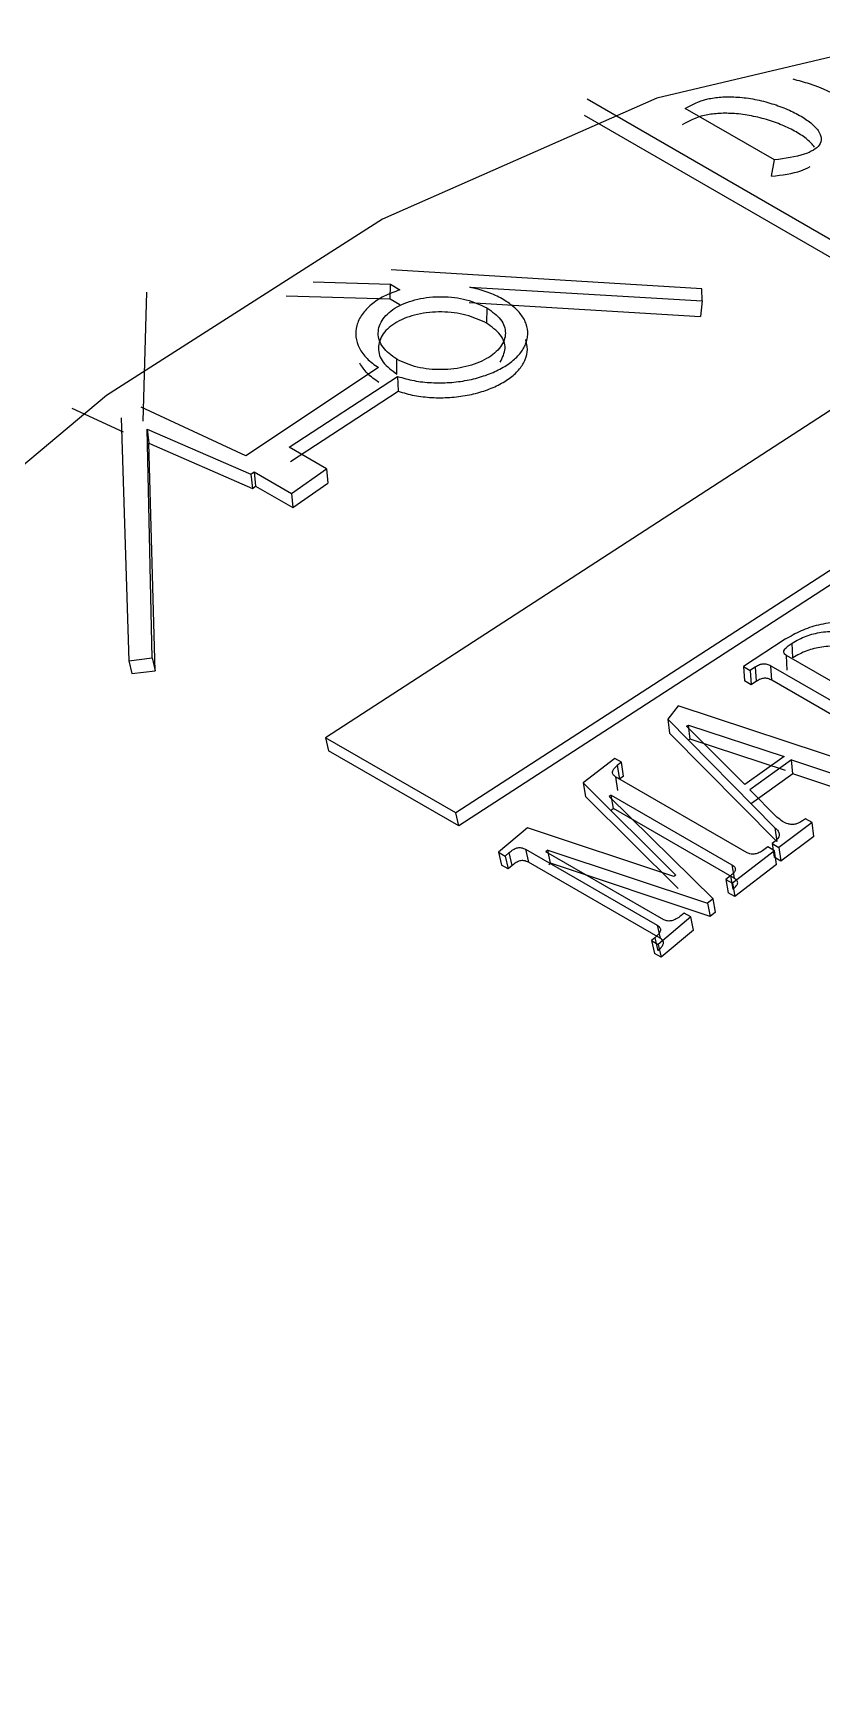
# Model space of a CAD drawing. Header units: millimetres. Extents: x 15 to 1192, y 5 to 836.
# Drawn here: x 565.91 to 570.19, y 536.92 to 545.87 of the extents above; entities that cross this region are included whole.
import ezdxf

# ---------------------------------------------------------------- set-up
doc = ezdxf.new("R2010")
doc.units = ezdxf.units.MM

msp = doc.modelspace()

# ---------------------------------------------------------------- linework, layer by layer
at = {"color": 7, "linetype": 'Continuous', "lineweight": 25}
for p, q in [((570.6255, 544.5257), (568.915, 545.5132)), ((569.9312, 545.1833), (569.447, 545.4628)), ((570.6116, 544.4377), (568.9011, 545.4251)), ((569.9149, 545.0945), (569.9312, 545.1833)), ((569.5384, 544.4848), (567.8525, 544.5868)), ((566.5261, 544.4669), (566.5061, 543.7669)), ((567.43, 544.5216), (567.8496, 544.5102)), ((567.8484, 544.4279), (567.8496, 544.5102)), ((567.8496, 544.5102), (567.9007, 544.4789)), ((568.2793, 544.4933), (569.539, 544.4192)), ((569.539, 544.4192), (569.5384, 544.4848)), ((567.8484, 544.4279), (567.2838, 544.4445)), ((567.8995, 544.3967), (567.8484, 544.4279)), ((568.2765, 544.4101), (569.5312, 544.3336)), ((568.3722, 544.3815), (568.3699, 544.2985)), ((569.539, 544.4192), (569.5312, 544.3336)), ((567.8845, 544.0216), (567.8829, 544.1023)), ((567.7845, 544.0569), (567.064, 543.5794)), ((567.2997, 543.6251), (567.8882, 544.009)), ((567.3067, 543.5479), (567.8904, 543.9287)), ((567.8882, 544.009), (567.8904, 543.9287)), ((566.1222, 543.8363), (566.3989, 543.7085)), ((567.064, 543.5794), (566.4976, 543.843)), ((570.3306, 543.8881), (567.4971, 542.0501)), ((566.3896, 543.784), (566.4304, 542.4673)), ((566.53, 543.7232), (567.0919, 543.4784)), ((566.5567, 542.4832), (566.53, 543.7232)), ((566.53, 543.7232), (566.5392, 543.6476)), ((566.5731, 542.4133), (566.5392, 543.6476)), ((566.5392, 543.6476), (567.1006, 543.4024)), ((567.502, 543.5083), (567.2997, 543.6251)), ((567.0919, 543.4784), (567.1096, 543.4911)), ((567.0919, 543.4784), (567.1006, 543.4024)), ((567.1096, 543.4911), (567.3118, 543.3743)), ((567.1096, 543.4911), (567.1181, 543.4149)), ((567.3118, 543.3743), (567.502, 543.5083)), ((567.502, 543.5083), (567.509, 543.4311)), ((571.0377, 543.4799), (568.2043, 541.6419)), ((567.1006, 543.4024), (567.1181, 543.4149)), ((567.1181, 543.4149), (567.3204, 543.2982)), ((567.3204, 543.2982), (567.509, 543.4311)), ((571.0305, 543.3946), (568.2201, 541.5714)), ((567.3118, 543.3743), (567.3204, 543.2982)), ((569.9902, 542.5837), (569.7636, 542.436)), ((570.711, 542.0832), (569.997, 542.4954)), ((570.0012, 542.4163), (569.997, 542.4954)), ((570.0306, 542.4839), (570.027, 542.5634)), ((566.4304, 542.4673), (566.5567, 542.4832)), ((566.4304, 542.4673), (566.4473, 542.3978)), ((566.4473, 542.3978), (566.5731, 542.4133)), ((566.5567, 542.4832), (566.5731, 542.4133)), ((569.7636, 542.436), (569.7997, 542.4152)), ((569.7636, 542.436), (569.7691, 542.3578)), ((569.8288, 542.4346), (569.7997, 542.4152)), ((569.7997, 542.4152), (569.8052, 542.337)), ((569.834, 542.3562), (569.8288, 542.4346)), ((569.9123, 542.4402), (570.6262, 542.028)), ((569.9172, 542.3615), (569.9123, 542.4402)), ((569.8052, 542.337), (569.7691, 542.3578)), ((569.834, 542.3562), (569.8052, 542.337)), ((570.6311, 541.9494), (569.9172, 542.3615)), ((569.4094, 542.2225), (569.3539, 542.1501)), ((570.4104, 541.8911), (569.4094, 542.2225)), ((569.3539, 542.1501), (569.9344, 541.5618)), ((569.3539, 542.1501), (569.3627, 542.0741)), ((568.2043, 541.6419), (567.4971, 542.0501)), ((567.4971, 542.0501), (567.513, 541.9796)), ((569.9448, 541.487), (569.3627, 542.0741)), ((569.4541, 542.1135), (569.4658, 542.1189)), ((569.7707, 541.7954), (569.4541, 542.1135)), ((569.4658, 542.1189), (569.9834, 541.9485)), ((569.4744, 542.0428), (569.4658, 542.1189)), ((568.2201, 541.5714), (567.513, 541.9796)), ((569.4744, 542.0428), (569.4628, 542.0374)), ((569.9912, 541.8718), (569.4744, 542.0428)), ((569.0652, 541.9373), (568.8938, 541.8048)), ((569.1013, 541.9165), (569.0652, 541.9373)), ((569.1013, 541.9165), (569.0792, 541.8996)), ((569.0792, 541.8996), (569.0905, 541.8256)), ((569.1124, 541.8423), (569.1013, 541.9165)), ((569.9834, 541.9485), (569.7707, 541.7954)), ((570.0231, 541.9302), (569.7981, 541.7682)), ((570.0231, 541.9302), (570.3052, 541.8369)), ((570.0309, 541.8535), (570.0231, 541.9302)), ((568.8938, 541.8048), (569.3959, 541.3052)), ((568.8938, 541.8048), (568.9064, 541.7316)), ((569.7834, 541.4261), (569.0695, 541.8383)), ((569.0695, 541.8383), (569.0812, 541.7645)), ((569.1124, 541.8423), (569.0905, 541.8256)), ((570.0309, 541.8535), (569.8077, 541.6928)), ((570.3125, 541.76), (570.0309, 541.8535)), ((569.4097, 541.2331), (568.9064, 541.7316)), ((569.0456, 541.7387), (569.0357, 541.731)), ((569.5986, 541.1761), (569.0357, 541.731)), ((569.0456, 541.7387), (569.6998, 541.3611)), ((569.058, 541.6655), (569.0456, 541.7387)), ((569.9452, 541.6198), (569.7981, 541.7682)), ((568.2201, 541.5714), (568.2043, 541.6419)), ((569.058, 541.6655), (569.0482, 541.6578)), ((569.7122, 541.2879), (569.058, 541.6655)), ((570.0995, 541.6107), (570.0843, 541.5996)), ((570.1356, 541.5899), (570.0995, 541.6107)), ((568.5916, 541.561), (568.4347, 541.4293)), ((569.3857, 541.297), (568.5916, 541.561)), ((569.9344, 541.5618), (569.9448, 541.487)), ((570.1356, 541.5899), (569.9553, 541.4555)), ((570.145, 541.5145), (569.9663, 541.3811)), ((570.145, 541.5145), (570.1356, 541.5899)), ((568.4347, 541.4293), (568.4708, 541.4084)), ((568.4347, 541.4293), (568.451, 541.3592)), ((568.4926, 541.4269), (568.4708, 541.4084)), ((568.5087, 541.3567), (568.4926, 541.4269)), ((568.5817, 541.4453), (569.2957, 541.0331)), ((568.5817, 541.4453), (568.5974, 541.3747)), ((568.7018, 541.44), (568.692, 541.4318)), ((569.3312, 541.0628), (568.692, 541.4318)), ((568.7018, 541.44), (569.5691, 541.1522)), ((568.7172, 541.3691), (568.7018, 541.44)), ((569.9314, 541.4372), (569.7043, 541.2607)), ((569.8953, 541.4581), (569.8732, 541.4412)), ((569.9314, 541.4372), (569.8953, 541.4581)), ((569.9344, 541.4878), (569.9193, 541.4763)), ((569.9193, 541.4763), (569.9553, 541.4555)), ((569.9193, 541.4763), (569.9302, 541.402)), ((569.9425, 541.3631), (569.9314, 541.4372)), ((569.9553, 541.4555), (569.9663, 541.3811)), ((568.4871, 541.3384), (568.451, 541.3592)), ((568.4708, 541.4084), (568.4871, 541.3384)), ((568.5087, 541.3567), (568.4871, 541.3384)), ((569.3114, 540.9625), (568.5974, 541.3747)), ((568.7172, 541.3691), (568.7074, 541.361)), ((569.5832, 541.0803), (568.7172, 541.3691)), ((569.6998, 541.3611), (569.7122, 541.2879)), ((569.9425, 541.3631), (569.7173, 541.188)), ((569.9663, 541.3811), (569.9302, 541.402)), ((569.3959, 541.3052), (569.3857, 541.297)), ((569.6938, 541.3018), (569.6682, 541.2816)), ((569.6682, 541.2816), (569.7043, 541.2607)), ((569.6682, 541.2816), (569.6812, 541.2088)), ((569.6938, 541.3018), (569.7065, 541.2288)), ((569.7043, 541.2607), (569.7173, 541.188)), ((569.5986, 541.1761), (569.5691, 541.1522)), ((569.5691, 541.1522), (569.5832, 541.0803)), ((569.6125, 541.104), (569.5986, 541.1761)), ((569.7173, 541.188), (569.6812, 541.2088)), ((569.4784, 541.0779), (569.3009, 540.9292)), ((569.4423, 541.0987), (569.4245, 541.084)), ((569.4784, 541.0779), (569.4423, 541.0987)), ((569.4932, 541.0066), (569.4784, 541.0779)), ((569.6125, 541.104), (569.5832, 541.0803)), ((569.2957, 541.0331), (569.3114, 540.9625)), ((569.4932, 541.0066), (569.3172, 540.8592)), ((569.2825, 540.9651), (569.2648, 540.9501)), ((569.2648, 540.9501), (569.3009, 540.9292)), ((569.2648, 540.9501), (569.2811, 540.88)), ((569.3172, 540.8592), (569.2811, 540.88)), ((569.2825, 540.9651), (569.2987, 540.8949)), ((569.3009, 540.9292), (569.3172, 540.8592))]:
    msp.add_line(p, q, dxfattribs=at)
at = {"color": 7, "linetype": 'Continuous', "lineweight": 25, "flags": 128}
msp.add_lwpolyline([(574.9806, 544.2754), (574.3403, 544.9249), (573.2921, 545.5574), (572.0778, 545.8717), (570.7324, 545.8587), (569.2945, 545.5188), (567.8056, 544.8618), (566.3085, 543.9065), (564.8463, 542.6805), (563.461, 541.2191), (562.1924, 539.5642), (561.0771, 537.7635), (560.1471, 535.8688), (559.4293, 533.9346), (558.9442, 532.0165), (558.7058, 530.1697), (558.721, 528.4474), (558.9893, 526.899), (559.503, 525.5692), (560.2474, 524.4962), (561.201, 523.7108), (562.3363, 523.2357), (562.7816, 523.1438)], dxfattribs=at)
at = {"color": 7, "linetype": 'Continuous', "lineweight": 25}
for points, knots in [([(570.0309, 545.6226), (570.0611, 545.6146), (570.164, 545.5874), (570.3228, 545.5101), (570.4243, 545.4428), (570.4785, 545.4068)], [0, 0, 0, 0, 0.1620358, 0.5531325, 1, 1, 1, 1]), ([(569.447, 545.4628), (569.4836, 545.4826), (569.5363, 545.5111), (569.6398, 545.5258), (569.7228, 545.5263), (569.8142, 545.5158), (569.9074, 545.4933), (569.9946, 545.4626), (570.0702, 545.4256), (570.1314, 545.3849), (570.1723, 545.3423), (570.1898, 545.3006), (570.1786, 545.2643), (570.1449, 545.235), (570.0714, 545.2026), (569.9888, 545.1912), (569.9312, 545.1833)], [0, 0, 0, 0, 0.134542, 0.193535, 0.250578, 0.312527, 0.375442, 0.437225, 0.499996, 0.563142, 0.624522, 0.687267, 0.749351, 0.80528, 0.864037, 1, 1, 1, 1]), ([(570.1492, 545.2531), (570.1373, 545.267), (570.1131, 545.2952), (570.0506, 545.3359), (569.9755, 545.3729), (569.8885, 545.4036), (569.7956, 545.4262), (569.7046, 545.4369), (569.622, 545.4365), (569.5191, 545.422), (569.467, 545.3936), (569.4308, 545.3739)], [0, 0, 0, 0, 0.098481, 0.200099, 0.300906, 0.400243, 0.501098, 0.600225, 0.691304, 0.785404, 1, 1, 1, 1]), ([(569.9149, 545.0945), (569.973, 545.102), (570.0562, 545.1128), (570.1089, 545.1392), (570.1247, 545.1471)], [0, 0, 0, 0, 0.698222, 1, 1, 1, 1]), ([(567.9007, 544.4789), (567.8709, 544.4681), (567.8118, 544.4465), (567.7424, 544.3999), (567.6914, 544.3458), (567.6633, 544.2857), (567.6579, 544.2232), (567.6774, 544.1621), (567.7181, 544.1044), (567.7623, 544.0728), (567.7845, 544.0569)], [0, 0, 0, 0, 0.1262259, 0.250798, 0.3761514, 0.5013374, 0.6263099, 0.7510524, 0.874698, 1, 1, 1, 1]), ([(567.8882, 544.009), (567.9174, 544.0007), (567.9756, 543.9841), (568.0719, 543.9738), (568.1697, 543.9743), (568.2657, 543.9869), (568.3561, 544.01), (568.4362, 544.0431), (568.5033, 544.0842), (568.5535, 544.132), (568.5857, 544.184), (568.5972, 544.2384), (568.5889, 544.293), (568.5598, 544.3455), (568.5126, 544.3939), (568.448, 544.4359), (568.37, 544.4708), (568.3096, 544.4858), (568.2793, 544.4933)], [0, 0, 0, 0, 0.0628856, 0.1251629, 0.1872928, 0.2498199, 0.3125148, 0.3752721, 0.4380066, 0.5007804, 0.5634446, 0.6260205, 0.6884568, 0.7508611, 0.8130643, 0.8751252, 0.9372765, 1, 1, 1, 1]), ([(567.8829, 544.1023), (567.8548, 544.1229), (567.7987, 544.1641), (567.7743, 544.2447), (567.8014, 544.3235), (567.8785, 544.3899), (567.9936, 544.4331), (568.1283, 544.4466), (568.2657, 544.4307), (568.3367, 544.3979), (568.3722, 544.3815)], [0, 0, 0, 0, 0.124446, 0.249311, 0.374514, 0.499985, 0.625462, 0.750659, 0.87534, 1, 1, 1, 1]), ([(568.3722, 544.3815), (568.4003, 544.3612), (568.4566, 544.3205), (568.4808, 544.2432), (568.4538, 544.1675), (568.3766, 544.1023), (568.2616, 544.0578), (568.1268, 544.0412), (567.9893, 544.0539), (567.9183, 544.0862), (567.8829, 544.1023)], [0, 0, 0, 0, 0.124531, 0.249339, 0.374538, 0.500003, 0.625476, 0.750668, 0.875582, 1, 1, 1, 1]), ([(568.3699, 544.2985), (568.3344, 544.3149), (568.2635, 544.3477), (568.1267, 544.3639), (567.9925, 544.3508), (567.8781, 544.308), (567.8017, 544.242), (567.7754, 544.1635), (567.8003, 544.0832), (567.8564, 544.0421), (567.8845, 544.0216)], [0, 0, 0, 0, 0.125132, 0.250008, 0.375008, 0.500015, 0.625014, 0.750022, 0.875083, 1, 1, 1, 1]), ([(568.4443, 544.087), (568.4566, 544.1114), (568.4812, 544.1601), (568.4537, 544.2378), (568.3978, 544.2783), (568.3699, 544.2985)], [0, 0, 0, 0, 0.333334, 0.666667, 1, 1, 1, 1]), ([(567.8904, 543.9287), (567.9194, 543.9204), (567.9773, 543.9038), (568.0734, 543.8933), (568.1708, 543.8934), (568.2665, 543.9057), (568.3564, 543.9285), (568.436, 543.9614), (568.5025, 544.0021), (568.5522, 544.0496), (568.5836, 544.1013), (568.5958, 544.1556), (568.5871, 544.1916), (568.5828, 544.2096)], [0, 0, 0, 0, 0.091306, 0.182062, 0.272883, 0.363563, 0.454481, 0.545403, 0.63632, 0.727242, 0.81816, 0.909082, 1, 1, 1, 1]), ([(567.7868, 543.9766), (567.7642, 543.9924), (567.7194, 544.0239), (567.6951, 544.0627), (567.683, 544.082)], [0, 0, 0, 0, 0.503509, 1, 1, 1, 1]), ([(570.7484, 542.5544), (570.6953, 542.5826), (570.6142, 542.6257), (570.4862, 542.6645), (570.3816, 542.6809), (570.2745, 542.6807), (570.1694, 542.6635), (570.072, 542.6309), (570.0179, 542.5997), (569.9902, 542.5837)], [0, 0, 0, 0, 0.249171, 0.380625, 0.498726, 0.623175, 0.747417, 0.870468, 1, 1, 1, 1]), ([(570.027, 542.5634), (570.0516, 542.577), (570.0983, 542.6029), (570.1855, 542.6246), (570.2772, 542.6296), (570.4572, 542.6035), (570.5711, 542.5405), (570.6616, 542.4905)], [0, 0, 0, 0, 0.132274, 0.251062, 0.373112, 0.502083, 1, 1, 1, 1]), ([(569.997, 542.4954), (569.9933, 542.4981), (569.9866, 542.5029), (569.9817, 542.512), (569.9826, 542.5216), (569.9935, 542.5405), (570.0122, 542.5533), (570.027, 542.5634)], [0, 0, 0, 0, 0.13875, 0.249372, 0.364938, 0.499215, 1, 1, 1, 1]), ([(570.6632, 542.4098), (570.5728, 542.4599), (570.4592, 542.5228), (570.2797, 542.5492), (570.1885, 542.5445), (570.1016, 542.5231), (570.0552, 542.4975), (570.0306, 542.4839)], [0, 0, 0, 0, 0.499279, 0.62783, 0.749975, 0.867904, 1, 1, 1, 1]), ([(569.8288, 542.4346), (569.8359, 542.4388), (569.8457, 542.4447), (569.8605, 542.4496), (569.8705, 542.4514), (569.8806, 542.4513), (569.8957, 542.4484), (569.9054, 542.4436), (569.9123, 542.4402)], [0, 0, 0, 0, 0.292623, 0.407274, 0.505889, 0.606675, 0.719016, 1, 1, 1, 1]), ([(569.9172, 542.3615), (569.9103, 542.3649), (569.9007, 542.3697), (569.8858, 542.3726), (569.8757, 542.3729), (569.8657, 542.3711), (569.8509, 542.3662), (569.8411, 542.3604), (569.834, 542.3562)], [0, 0, 0, 0, 0.280457, 0.392429, 0.492523, 0.591615, 0.706587, 1, 1, 1, 1]), ([(569.0695, 541.8383), (569.0644, 541.8423), (569.057, 541.8481), (569.0532, 541.8582), (569.0531, 541.8687), (569.0608, 541.8836), (569.0726, 541.8939), (569.0792, 541.8996)], [0, 0, 0, 0, 0.243292, 0.353477, 0.463154, 0.702737, 1, 1, 1, 1]), ([(570.0843, 541.5996), (570.0778, 541.5955), (570.0667, 541.5884), (570.0502, 541.5816), (570.037, 541.5794), (570.0223, 541.5789), (569.9998, 541.583), (569.9718, 541.5971), (569.9549, 541.6116), (569.9452, 541.6198)], [0, 0, 0, 0, 0.144745, 0.251021, 0.310682, 0.370722, 0.501147, 0.714633, 1, 1, 1, 1]), ([(569.9344, 541.5618), (569.9406, 541.5557), (569.9515, 541.5451), (569.9584, 541.5291), (569.9568, 541.5167), (569.951, 541.5031), (569.9412, 541.494), (569.9344, 541.4878)], [0, 0, 0, 0, 0.285911, 0.498307, 0.617413, 0.737532, 1, 1, 1, 1]), ([(568.4926, 541.4269), (568.4999, 541.4326), (568.5125, 541.4425), (568.5315, 541.4519), (568.5464, 541.4544), (568.5634, 541.4534), (568.5741, 541.4486), (568.5817, 541.4453)], [0, 0, 0, 0, 0.292688, 0.502391, 0.608765, 0.722175, 1, 1, 1, 1]), ([(569.8732, 541.4412), (569.8656, 541.4361), (569.852, 541.4269), (569.8308, 541.4197), (569.8152, 541.4182), (569.7998, 541.4193), (569.7901, 541.4233), (569.7834, 541.4261)], [0, 0, 0, 0, 0.297583, 0.537225, 0.646842, 0.756929, 1, 1, 1, 1]), ([(568.5974, 541.3747), (568.5898, 541.3781), (568.5791, 541.3829), (568.5622, 541.3839), (568.5473, 541.3815), (568.5285, 541.3721), (568.516, 541.3624), (568.5087, 541.3567)], [0, 0, 0, 0, 0.278922, 0.392643, 0.4991, 0.708146, 1, 1, 1, 1]), ([(569.6998, 541.3611), (569.7059, 541.3569), (569.7146, 541.3509), (569.7196, 541.3405), (569.7198, 541.3332), (569.7168, 541.3259), (569.7091, 541.3151), (569.7002, 541.3073), (569.6938, 541.3018)], [0, 0, 0, 0, 0.2774841, 0.3915325, 0.4983382, 0.5956602, 0.709779, 1, 1, 1, 1]), ([(569.7065, 541.2288), (569.7129, 541.2344), (569.7218, 541.242), (569.7294, 541.2528), (569.7323, 541.26), (569.7321, 541.2673), (569.727, 541.2777), (569.7184, 541.2836), (569.7122, 541.2879)], [0, 0, 0, 0, 0.289119, 0.40295, 0.500191, 0.606555, 0.720759, 1, 1, 1, 1]), ([(569.4245, 541.084), (569.4164, 541.078), (569.4019, 541.0672), (569.3798, 541.0582), (569.3635, 541.0557), (569.352, 541.0561), (569.341, 541.0584), (569.3345, 541.0613), (569.3312, 541.0628)], [0, 0, 0, 0, 0.307565, 0.551207, 0.659769, 0.766731, 0.878304, 1, 1, 1, 1]), ([(569.2957, 541.0331), (569.2991, 541.0307), (569.3056, 541.0261), (569.312, 541.018), (569.3146, 541.0093), (569.3126, 540.9978), (569.3016, 540.9825), (569.2895, 540.9715), (569.2825, 540.9651)], [0, 0, 0, 0, 0.146012, 0.272343, 0.386375, 0.497959, 0.708225, 1, 1, 1, 1]), ([(569.2987, 540.8949), (569.3056, 540.9013), (569.3175, 540.9122), (569.3284, 540.9274), (569.3304, 540.9388), (569.3277, 540.9474), (569.3213, 540.9556), (569.3148, 540.9601), (569.3114, 540.9625)], [0, 0, 0, 0, 0.290793, 0.500674, 0.611811, 0.725982, 0.852964, 1, 1, 1, 1])]:
    msp.add_open_spline(points, degree=3, knots=knots, dxfattribs=at)

doc.saveas('drawing.dxf')
